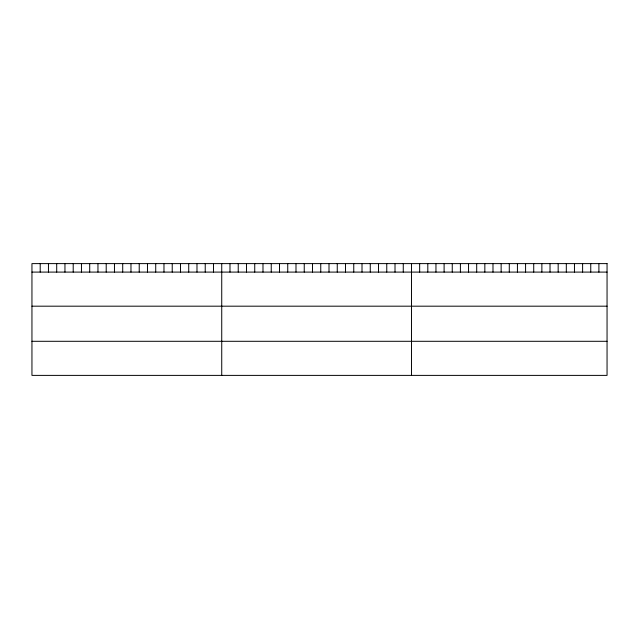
<?xml version="1.0" encoding="UTF-8"?>
<svg xmlns="http://www.w3.org/2000/svg" width="639" height="639" viewBox="0 0 639 639"><rect width="100%" height="100%" fill="white"/><g stroke="black" fill="none" stroke-linecap="round" stroke-linejoin="round"><path stroke-width="0.96" d="M31.95 272.094L607.05 272.094M31.95 306.185L607.05 306.185M31.95 341.298L607.05 341.298M598.903 263.611L598.903 272.094M590.755 263.611L590.755 272.094M582.608 263.611L582.608 272.094M574.461 263.611L574.461 272.094M566.314 263.611L566.314 272.094M558.166 263.611L558.166 272.094M550.019 263.611L550.019 272.094M541.872 263.611L541.872 272.094M533.725 263.611L533.725 272.094M525.577 263.611L525.577 272.094M517.43 263.611L517.43 272.094M509.283 263.611L509.283 272.094M501.136 263.611L501.136 272.094M492.988 263.611L492.988 272.094M484.841 263.611L484.841 272.094M476.694 263.611L476.694 272.094M468.547 263.611L468.547 272.094M460.399 263.611L460.399 272.094M452.252 263.611L452.252 272.094M444.105 263.611L444.105 272.094M435.958 263.611L435.958 272.094M427.81 263.611L427.81 272.094M419.663 263.611L419.663 272.094M411.516 263.611L411.516 375.389M403.265 263.611L403.265 272.094M395.014 263.611L395.014 272.094M386.763 263.611L386.763 272.094M378.512 263.611L378.512 272.094M370.261 263.611L370.261 272.094M362.009 263.611L362.009 272.094M353.758 263.611L353.758 272.094M345.507 263.611L345.507 272.094M337.256 263.611L337.256 272.094M329.005 263.611L329.005 272.094M320.754 263.611L320.754 272.094M312.495 263.611L312.495 272.094M304.244 263.611L304.244 272.094M295.993 263.611L295.993 272.094M287.742 263.611L287.742 272.094M279.491 263.611L279.491 272.094M271.24 263.611L271.24 272.094M262.988 263.611L262.988 272.094M254.737 263.611L254.737 272.094M246.486 263.611L246.486 272.094M238.235 263.611L238.235 272.094M229.984 263.611L229.984 272.094M221.733 263.611L221.733 375.389M213.482 263.611L213.482 272.094M205.231 263.611L205.231 272.094M196.98 263.611L196.98 272.094M188.729 263.611L188.729 272.094M180.478 263.611L180.478 272.094M172.226 263.611L172.226 272.094M163.975 263.611L163.975 272.094M155.724 263.611L155.724 272.094M147.473 263.611L147.473 272.094M139.222 263.611L139.222 272.094M130.971 263.611L130.971 272.094M122.712 263.611L122.712 272.094M114.461 263.611L114.461 272.094M106.21 263.611L106.21 272.094M97.959 263.611L97.959 272.094M89.708 263.611L89.708 272.094M81.457 263.611L81.457 272.094M73.205 263.611L73.205 272.094M64.954 263.611L64.954 272.094M56.703 263.611L56.703 272.094M48.452 263.611L48.452 272.094M40.201 263.611L40.201 272.094M607.05 263.611L31.95 263.611L31.95 375.389L607.05 375.389L607.05 263.611"/></g></svg>
